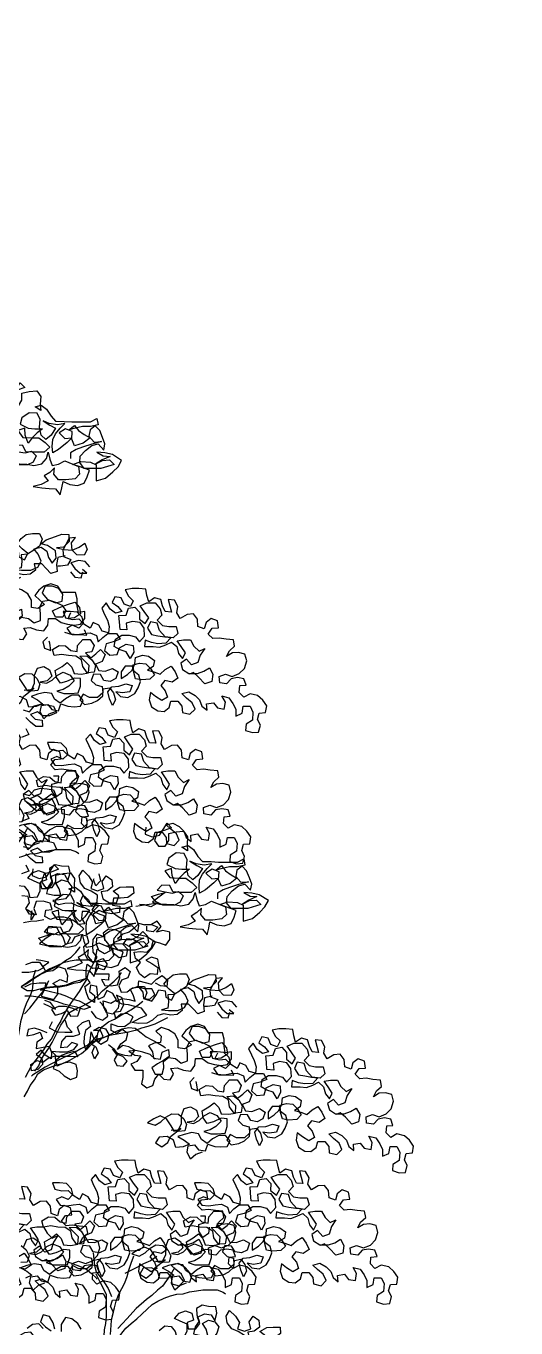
# Model space of a CAD drawing. Header units: inches. Extents: x 350994 to 353538, y 1581369 to 1583842.
# Drawn here: x 351477.82 to 351479.212, y 1583491.827 to 1583495.525 of the extents above; entities that cross this region are included whole.
import ezdxf

# ---------------------------------------------------------------- set-up
doc = ezdxf.new("R2010")
doc.units = ezdxf.units.IN
doc.header["$MEASUREMENT"] = 0
doc.linetypes.add('1', pattern=[0])
doc.layers.add('FOREST', color=96, linetype='Continuous')
doc.layers.add('TREE', color=81, linetype='1')

# ---------------------------------------------------------------- blocks, each defined once
blk = doc.blocks.new('TREE_4')
at = {"color": 94}
for points in [[(588.1, 8705.8), (619.9, 8697.1), (645.9, 8726), (677.8, 8734.6), (709.6, 8731.7), (741.4, 8725.9), (755.8, 8691.2), (721.1, 8676.8), (686.4, 8676.8), (660.4, 8697), (625.7, 8682.6), (648.8, 8659.5), (683.5, 8653.7), (686.3, 8621.9), (651.6, 8621.9), (625.6, 8645), (602.5, 8668.2)], [(602.5, 8613.3), (616.9, 8581.4), (579.3, 8567)], [(588.1, 8282.6), (619.9, 8273.9), (645.9, 8302.8), (677.8, 8311.4), (709.6, 8308.5), (741.4, 8302.7), (755.8, 8268), (721.1, 8253.6), (686.4, 8253.6), (660.4, 8273.9), (625.7, 8259.4), (648.8, 8236.3), (683.5, 8230.5), (686.3, 8198.7), (651.6, 8198.7), (625.6, 8221.8), (602.5, 8245)], [(602.5, 8190.1), (616.9, 8158.2), (579.3, 8143.8)], [(588.1, 8018.1), (619.9, 8009.4), (645.9, 8038.3), (677.8, 8046.9), (709.6, 8044), (741.4, 8038.2), (755.8, 8003.5), (721.1, 7989.1), (686.4, 7989.1), (660.4, 8009.4), (625.7, 7994.9), (648.8, 7971.8), (683.5, 7966), (686.3, 7934.2), (651.6, 7934.2), (625.6, 7957.4), (602.5, 7980.5)], [(602.5, 7925.6), (616.9, 7893.7), (579.3, 7879.3)], [(1207.1, 8114.9), (1204.1, 8080.2), (1238.8, 8065.7), (1276.4, 8074.4), (1293.8, 8103.3), (1314.1, 8135.1), (1337.2, 8111.9), (1299.6, 8097.5), (1264.9, 8088.8), (1250.4, 8048.4), (1270.6, 8019.4), (1305.3, 8019.4), (1322.6, 8048.3), (1322.7, 8083), (1360.3, 8091.6), (1397.9, 8094.5), (1418.1, 8065.6), (1415.1, 8028), (1418, 7996.2), (1389.1, 8013.6), (1420.9, 8022.2), (1446.9, 8001.9), (1470, 7967.2), (1493.1, 7941.2), (1536.5, 7941.1), (1574.1, 7938.2), (1669.5, 7938.1), (1701.3, 7955.4), (1707.1, 7923.6), (1669.5, 7915), (1629, 7915), (1591.4, 7906.4), (1559.6, 7897.7), (1588.5, 7920.8), (1608.7, 7894.8), (1637.6, 7874.5), (1666.5, 7857.2), (1631.8, 7831.2), (1588.4, 7816.8), (1574, 7851.5), (1576.9, 7889.1), (1542.3, 7903.5), (1510.4, 7883.3), (1539.3, 7854.4), (1574, 7857.3), (1550.9, 7834.1), (1507.5, 7799.5), (1478.5, 7782.2), (1475.7, 7814), (1478.6, 7848.7), (1493.1, 7877.6), (1516.2, 7906.5), (1539.4, 7929.6), (1501.8, 7923.8), (1461.3, 7929.6), (1429.5, 7944.1), (1464.2, 7921), (1493.1, 7906.5), (1469.9, 7871.8), (1443.9, 7848.7), (1420.8, 7871.8), (1412.2, 7912.3), (1415.1, 7949.9), (1400.7, 7981.7), (1360.2, 7984.7), (1322.6, 7958.7), (1313.9, 7926.9), (1354.3, 7906.6), (1389, 7903.7), (1426.6, 7903.6), (1400.6, 7883.4), (1374.5, 7857.4), (1354.3, 7831.4), (1339.8, 7871.9), (1337, 7906.6), (1302.3, 7895.1), (1328.3, 7860.4), (1371.6, 7857.4), (1409.2, 7857.4), (1441, 7834.2), (1464.1, 7811.1), (1435.2, 7785.1), (1377.3, 7785.1), (1342.6, 7788.1), (1328.2, 7819.9), (1287.7, 7822.8), (1264.6, 7796.8), (1305.1, 7788.1), (1339.8, 7782.3), (1371.6, 7790.9), (1394.7, 7767.8), (1380.2, 7736), (1351.3, 7721.6), (1293.4, 7721.6), (1258.8, 7739), (1235.6, 7765), (1270.4, 7776.6), (1305.1, 7785.2), (1267.4, 7759.2), (1241.4, 7736.1), (1276.1, 7727.4), (1310.8, 7727.4), (1348.4, 7724.5), (1383.1, 7718.6), (1423.5, 7727.3), (1446.7, 7753.3), (1455.4, 7785.1), (1464, 7750.4), (1475.6, 7718.6), (1507.4, 7724.3), (1539.2, 7741.6), (1608.6, 7712.7), (1614.3, 7675.1), (1591.2, 7652), (1544.9, 7646.2), (1507.3, 7646.2), (1484.2, 7675.2), (1487.1, 7707), (1464, 7683.9), (1435.1, 7666.6), (1455.3, 7640.5), (1420.6, 7623.2), (1380.1, 7611.7), (1423.4, 7605.8), (1461, 7602.9), (1492.8, 7600), (1515.9, 7571.1), (1524.6, 7605.8), (1530.4, 7637.6), (1565.1, 7623.1), (1602.7, 7617.2), (1637.4, 7628.8), (1651.9, 7660.6), (1663.5, 7695.3), (1611.5, 7712.7), (1579.7, 7724.2), (1620.2, 7738.7), (1669.3, 7735.7), (1698.2, 7721.2), (1698.1, 7640.3), (1744.4, 7654.7), (1782, 7686.5), (1808.1, 7712.5), (1825.5, 7744.3), (1779.2, 7773.2), (1741.6, 7781.9), (1701.2, 7784.9), (1733, 7767.5), (1767.6, 7764.6), (1727.2, 7747.2), (1695.3, 7727), (1730, 7744.3), (1764.7, 7747.2), (1787.8, 7724.1), (1721.3, 7703.9), (1637.5, 7704), (1614.4, 7732.9), (1617.3, 7764.7), (1643.3, 7793.6), (1675.2, 7819.6), (1707, 7828.2), (1735.9, 7796.4), (1741.7, 7828.2), (1730.1, 7860), (1715.7, 7894.7), (1692.6, 7917.9), (1666.6, 7897.6), (1660.8, 7865.8), (1686.8, 7836.9), (1724.3, 7839.8), (1675.2, 7825.4), (1628.9, 7810.9), (1597.1, 7799.4), (1568.2, 7782.1), (1568.1, 7753.2)], [(637.2, 7905.3), (634.2, 7870.6), (668.9, 7856.1), (706.5, 7864.8), (723.9, 7893.7), (744.1, 7925.4), (767.3, 7902.3), (729.7, 7887.9), (695, 7879.2), (680.5, 7838.8), (700.7, 7809.8), (735.4, 7809.8), (752.7, 7838.7), (752.8, 7873.4), (790.4, 7882), (828, 7884.9), (848.2, 7856), (845.2, 7818.4), (848.1, 7786.6), (819.2, 7803.9), (851, 7812.6), (877, 7792.3), (900.1, 7757.6), (923.2, 7731.6), (966.6, 7731.5), (1004.2, 7728.6), (1099.6, 7728.5), (1131.4, 7745.8), (1137.2, 7714), (1099.6, 7705.4), (1059.1, 7705.4), (1021.5, 7696.8), (989.7, 7688.1), (1018.6, 7711.2), (1038.8, 7685.2), (1067.7, 7664.9), (1096.6, 7647.5), (1061.9, 7621.6), (1018.5, 7607.1), (1004.1, 7641.9), (1007, 7679.4), (972.3, 7693.9), (940.5, 7673.7), (969.4, 7644.8), (1004.1, 7647.6), (981, 7624.5), (937.6, 7589.9), (908.6, 7572.5), (905.8, 7604.4), (908.7, 7639), (923.2, 7667.9), (946.3, 7696.8), (969.5, 7719.9), (931.9, 7714.2), (891.4, 7720), (859.6, 7734.5), (894.3, 7711.3), (923.2, 7696.9), (900, 7662.2), (874, 7639.1), (850.9, 7662.2), (842.2, 7702.7), (845.2, 7740.3), (830.7, 7772.1), (790.3, 7775), (752.7, 7749.1), (744, 7717.3), (784.4, 7697), (819.1, 7694.1), (856.7, 7694), (830.7, 7673.8), (804.6, 7647.8), (784.3, 7621.8), (769.9, 7662.3), (767.1, 7697), (732.4, 7685.5), (758.4, 7650.8), (801.7, 7647.8), (839.3, 7647.8), (871.1, 7624.6), (894.2, 7601.5), (865.3, 7575.5), (807.4, 7575.5), (772.7, 7578.5), (758.3, 7610.3), (717.8, 7613.2), (694.7, 7587.2), (735.2, 7578.5), (769.8, 7572.7), (801.7, 7581.3), (824.8, 7558.2), (810.3, 7526.4), (781.4, 7511.9), (723.5, 7512), (688.9, 7529.4), (665.7, 7555.4), (700.5, 7567), (735.2, 7575.6), (697.5, 7549.6), (671.5, 7526.5), (706.2, 7517.8), (740.9, 7517.8), (778.5, 7514.8), (813.2, 7509), (853.6, 7517.7), (876.8, 7543.7), (885.5, 7575.5), (894.1, 7540.8), (905.7, 7508.9), (937.5, 7514.7), (969.3, 7532), (1038.7, 7503), (1044.4, 7465.4), (1021.3, 7442.3), (975, 7436.6), (937.4, 7436.6), (914.3, 7465.6), (917.2, 7497.4), (894.1, 7474.3), (865.2, 7456.9), (885.4, 7430.9), (850.7, 7413.6), (810.2, 7402.1), (853.5, 7396.2), (891.1, 7393.3), (922.9, 7390.4), (946, 7361.4), (954.7, 7396.1), (960.5, 7427.9), (995.2, 7413.4), (1032.8, 7407.6), (1067.5, 7419.2), (1082, 7451), (1093.6, 7485.6), (1041.6, 7503), (1009.8, 7514.6), (1050.3, 7529), (1099.4, 7526.1), (1128.3, 7511.6), (1128.2, 7430.7), (1174.5, 7445.1), (1212.1, 7476.9), (1238.2, 7502.9), (1255.6, 7534.6), (1209.3, 7563.6), (1171.7, 7572.3), (1131.3, 7575.2), (1163.1, 7557.9), (1197.7, 7554.9), (1157.3, 7537.6), (1125.4, 7517.4), (1160.1, 7534.7), (1194.8, 7537.6), (1217.9, 7514.4), (1151.4, 7494.3), (1067.6, 7494.3), (1044.5, 7523.3), (1047.4, 7555.1), (1073.4, 7584), (1105.3, 7610), (1137.1, 7618.6), (1166, 7586.8), (1171.8, 7618.6), (1160.2, 7650.4), (1145.8, 7685.1), (1122.7, 7708.2), (1096.7, 7688), (1090.9, 7656.2), (1116.9, 7627.3), (1154.4, 7630.1), (1105.3, 7615.7), (1059, 7601.3), (1027.2, 7589.8), (998.3, 7572.5), (998.2, 7543.6)], [(969.6, 7879), (978.3, 7844.3), (955.1, 7818.3), (943.6, 7850.1), (946.5, 7855.9)], [(608.1, 7700), (645.6, 7676.9), (628.2, 7648), (631.2, 7682.7), (634.1, 7694.2)], [(1157.4, 7716.9), (1200.8, 7722.6), (1270.2, 7734.1), (1232.6, 7713.9), (1200.8, 7722.6), (1174.8, 7725.5)], [(1200.7, 7624.3), (1235.4, 7624.3), (1267.2, 7609.8), (1244, 7586.7), (1212.2, 7592.5), (1212.3, 7615.6)], [(960.6, 7500.2), (954.8, 7468.4), (946.1, 7436.6), (917.1, 7378.8), (908.4, 7347), (888.2, 7315.2), (870.8, 7286.3), (850.5, 7257.4), (830.3, 7231.4), (812.9, 7202.5), (792.6, 7167.9), (778.1, 7139), (760.7, 7107.2), (746.3, 7078.3), (728.9, 7046.5), (708.6, 7020.5), (691.3, 6991.6), (630.5, 6913.6), (613.1, 6881.8), (598.6, 6852.9)], [(596, 7173.8), (622.1, 7202.7), (662.6, 7254.7), (688.6, 7286.5), (706, 7315.4), (717.6, 7341.4)], [(602, 7422.5), (633.8, 7434), (671.4, 7434), (691.6, 7405.1), (662.7, 7390.6), (616.4, 7382), (581.7, 7382)], [(596.1, 7309.7), (627.9, 7324.2), (668.4, 7329.9), (703.1, 7329.9), (694.4, 7292.3), (679.9, 7263.4), (743.5, 7246), (763.8, 7272), (763.8, 7306.7), (737.8, 7326.9), (775.4, 7347.1), (810.1, 7332.7), (813, 7364.5), (801.5, 7399.2), (766.8, 7410.8), (737.9, 7390.6), (703.2, 7384.8), (688.7, 7413.7), (717.7, 7433.9), (677.2, 7442.7), (654.1, 7445.6)], [(651.1, 7393.5), (639.5, 7358.8), (636.6, 7324.1), (633.7, 7292.3), (622.1, 7260.5), (607.6, 7231.7), (593.1, 7197), (575.7, 7133.4), (569.9, 7101.6), (564.1, 7066.9), (555.4, 7032.2), (543.8, 6994.6), (540.9, 6980.2)], [(647.8, 6884.7), (668, 6910.7), (679.6, 6942.5), (697, 6971.4), (717.3, 7000.2), (734.7, 7029.1), (778.1, 7115.8), (801.3, 7150.5), (818.6, 7179.4), (850.5, 7196.7), (882.3, 7211.2), (911.2, 7225.6), (940.1, 7242.9), (966.2, 7266), (989.3, 7289.1), (1015.4, 7312.2), (1047.2, 7338.2), (1073.2, 7364.2), (1084.8, 7381.6)], [(1541.5, 7262.6), (1503.9, 7254), (1498.1, 7219.3), (1501, 7184.6), (1469.2, 7173), (1446.1, 7199.1), (1423, 7222.2), (1385.4, 7222.3), (1391.1, 7190.5), (1365.1, 7170.2), (1333.3, 7167.4), (1298.6, 7173.2), (1266.8, 7164.5), (1240.7, 7141.4), (1211.8, 7127), (1171.3, 7124.2), (1136.6, 7130), (1180, 7153.1), (1211.8, 7167.5), (1185.9, 7202.2), (1151.2, 7210.9), (1119.4, 7219.6), (1087.6, 7222.5), (1058.7, 7237), (1087.6, 7251.4), (1122.3, 7245.6), (1154.1, 7236.9), (1142.5, 7268.7), (1128.1, 7297.7), (1165.7, 7312.1), (1200.4, 7312.1), (1211.9, 7280.2), (1200.4, 7248.5), (1237.9, 7236.9), (1258.2, 7265.8), (1272.7, 7294.6), (1304.5, 7288.8), (1307.3, 7257), (1336.2, 7242.5), (1353.6, 7274.3), (1324.7, 7297.5), (1298.7, 7323.5), (1319, 7349.5), (1345, 7369.8), (1376.8, 7375.5), (1411.5, 7375.5), (1426, 7346.6), (1411.5, 7311.9), (1382.5, 7291.7), (1350.7, 7271.4), (1318.9, 7268.6), (1321.8, 7233.9), (1318.9, 7202.1), (1287, 7193.4), (1321.7, 7190.5), (1368, 7190.5), (1402.7, 7204.9), (1420.1, 7236.7), (1405.7, 7271.4), (1382.6, 7297.4), (1420.1, 7306.1), (1449, 7285.8), (1457.7, 7254), (1475, 7225.1), (1495.3, 7251.1), (1492.4, 7288.7), (1452, 7314.7), (1420.2, 7323.4), (1446.2, 7343.6), (1492.5, 7360.9), (1524.3, 7372.5), (1559, 7369.6), (1561.8, 7334.9), (1532.9, 7306), (1498.2, 7303.1), (1535.8, 7294.4), (1576.3, 7291.5), (1611, 7305.9), (1639.9, 7326.1), (1651.4, 7294.3), (1637, 7265.4), (1599.4, 7268.3), (1576.3, 7291.5), (1573.4, 7329.1), (1593.7, 7355.1), (1561.9, 7352.2), (1544.5, 7320.4), (1530, 7291.5), (1532.9, 7259.7), (1570.4, 7245.2), (1553.1, 7216.3), (1518.4, 7210.6), (1503.9, 7210.6)], [(691.5, 7225.8), (723.3, 7211.3), (752.2, 7196.8), (726.2, 7231.5), (697.3, 7240.2)], [(1315.9, 7152.9), (1252.3, 7121.2), (1217.6, 7109.7), (1185.8, 7101), (1153.9, 7089.5), (1119.2, 7080.8), (1023.8, 7063.6), (992, 7052), (960.2, 7046.3), (966, 7081), (989.2, 7109.9), (1018.1, 7133), (1049.9, 7147.4), (1078.8, 7164.7), (1110.7, 7182), (1139.6, 7199.4), (1168.5, 7219.6), (1191.7, 7236.9)], [(1665.8, 7207.6), (1642.7, 7233.6), (1608, 7239.4), (1570.4, 7227.9), (1590.6, 7198.9), (1616.6, 7175.8), (1651.3, 7175.8), (1628.2, 7193.1)], [(1567.5, 7181.6), (1590.6, 7155.6), (1622.4, 7152.7), (1631.1, 7181.6)], [(592.7, 6754.6), (610.1, 6783.5), (624.6, 6812.4), (644.9, 6841.3), (662.2, 6870.2), (691.2, 6890.4), (725.9, 6904.8), (757.7, 6916.4), (792.4, 6925), (824.2, 6939.4), (882.1, 6974.1), (913.9, 7000.1), (937, 7023.2), (963.1, 7043.4), (994.9, 7054.9), (1026.7, 7069.4), (1055.6, 7083.8), (1087.5, 7098.2), (1122.2, 7104), (1154, 7101), (1182.9, 7077.9), (1208.9, 7057.6), (1240.6, 7040.2), (1269.5, 7025.8), (1298.4, 7008.4), (1307.1, 7002.6)], [(1255, 6944.8), (1229, 6968), (1191.4, 6979.6), (1156.7, 6988.3), (1122, 6985.4), (1150.9, 6965.2), (1182.7, 6962.2), (1162.5, 6933.3), (1130.7, 6918.9), (1150.9, 6890), (1191.4, 6889.9), (1191.3, 6852.4), (1185.5, 6820.6), (1211.5, 6800.3), (1243.3, 6811.8), (1252, 6843.6), (1272.3, 6869.6), (1298.3, 6843.6), (1330.1, 6840.7), (1347.5, 6869.6), (1333, 6898.5), (1364.8, 6901.3), (1396.6, 6889.8), (1434.2, 6883.9), (1454.5, 6912.8), (1457.4, 6947.5), (1492.1, 6947.5), (1521, 6927.2), (1552.8, 6918.5), (1587.5, 6912.7), (1619.3, 6918.5), (1639.6, 6947.4), (1639.6, 6982.1), (1607.8, 6976.3), (1602, 7011), (1602.1, 7045.7), (1593.4, 7077.5), (1524, 7077.6), (1503.8, 7109.4), (1469.1, 7121), (1434.4, 7109.5), (1408.4, 7089.2), (1388.1, 7063.2), (1414.1, 7040.1), (1437.2, 7016.9), (1402.5, 6996.7), (1370.7, 7002.5), (1370.8, 7040.1), (1353.4, 7071.9), (1321.6, 7092.2), (1287, 7103.8), (1258, 7086.5), (1284, 7060.4), (1281.1, 7028.6), (1249.3, 7025.8), (1220.4, 7011.4), (1240.6, 6982.4), (1246.3, 6950.6), (1281, 6944.8), (1289.7, 6979.5), (1321.6, 6993.9), (1324.4, 6959.2), (1295.5, 6939), (1266.6, 6921.7), (1237.6, 6901.5), (1254.9, 6869.6), (1289.6, 6869.6), (1298.3, 6901.4), (1295.5, 6933.2), (1321.5, 6953.4), (1356.2, 6947.6), (1385.1, 6924.5), (1416.9, 6936), (1416.9, 6970.7), (1414.1, 7005.4), (1428.6, 7034.3), (1460.4, 7040), (1492.2, 7025.6), (1526.9, 7034.2), (1529.8, 7068.9), (1509.6, 7097.8), (1474.9, 7109.4), (1440.2, 7109.5), (1425.7, 7074.8), (1451.7, 7042.9), (1492.2, 7028.4), (1524, 7014), (1544.2, 6987.9), (1529.7, 6953.2), (1492.1, 6953.3), (1477.7, 6985.1), (1512.4, 7002.4), (1552.9, 7016.8), (1590.5, 7028.4), (1613.6, 7002.3), (1619.3, 6970.5), (1587.5, 6950.3), (1555.7, 6947.4), (1570.2, 6976.3)], [(1490.8, 6476.1), (1458.9, 6464.5), (1432.9, 6441.4), (1415.6, 6476.1), (1421.4, 6507.9), (1453.2, 6513.7), (1473.4, 6487.6), (1508.1, 6481.8), (1519.7, 6516.5), (1554.4, 6504.9), (1586.2, 6502), (1618, 6504.9), (1632.5, 6533.8), (1609.4, 6559.8), (1574.7, 6559.8), (1542.9, 6542.5), (1516.8, 6519.4), (1487.9, 6539.7), (1473.5, 6568.6), (1438.8, 6574.4), (1401.2, 6565.8), (1369.4, 6554.2), (1401.2, 6536.9), (1427.2, 6516.6), (1395.4, 6502.2), (1357.8, 6499.3), (1346.2, 6536.9), (1314.5, 6554.3), (1274, 6551.4), (1256.6, 6522.5), (1288.4, 6502.3), (1317.3, 6525.4), (1331.8, 6554.3), (1383.9, 6594.7), (1352.1, 6580.3), (1334.7, 6609.2), (1311.6, 6643.9), (1279.9, 6658.4), (1248, 6644), (1216.2, 6623.8), (1253.8, 6612.2), (1282.7, 6629.5), (1308.8, 6652.6), (1337.7, 6669.9), (1372.4, 6667), (1398.4, 6643.8), (1412.8, 6614.9), (1404.1, 6583.1), (1372.3, 6580.3), (1334.7, 6586.1), (1372.3, 6588.9), (1386.8, 6620.7), (1386.8, 6661.2), (1401.3, 6695.9), (1433.1, 6704.5), (1462, 6687.2), (1473.6, 6655.3), (1450.4, 6632.2), (1415.7, 6626.5), (1447.5, 6620.7), (1476.4, 6635.1), (1502.5, 6661.1), (1531.4, 6675.5), (1566.1, 6661), (1586.3, 6632.1), (1560.3, 6606.1), (1531.3, 6588.8), (1499.5, 6580.1), (1534.2, 6568.6), (1568.9, 6568.5), (1606.5, 6571.4), (1618.1, 6606.1), (1618.1, 6643.6), (1586.3, 6646.6), (1548.7, 6629.3), (1516.9, 6620.6), (1496.7, 6649.5), (1490.9, 6684.2), (1525.7, 6704.4), (1551.7, 6724.7), (1574.8, 6701.5), (1586.3, 6669.7), (1623.9, 6666.8), (1658.6, 6672.5), (1661.6, 6710.1), (1615.3, 6756.4), (1650, 6759.3), (1676, 6739), (1693.4, 6710.1), (1687.5, 6675.4), (1652.8, 6672.5), (1629.7, 6704.4), (1624, 6739.1), (1595.1, 6756.4), (1557.5, 6759.4), (1522.8, 6765.2), (1485.2, 6759.4), (1476.6, 6791.2), (1511.3, 6811.4), (1543.1, 6808.5), (1569.1, 6785.4), (1600.9, 6779.6), (1603.8, 6811.4), (1629.9, 6840.2), (1667.5, 6840.2), (1687.7, 6811.3), (1676.1, 6779.5), (1644.3, 6773.7), (1670.3, 6747.7), (1696.3, 6767.9), (1719.5, 6791), (1742.6, 6765), (1728.1, 6730.3), (1693.4, 6715.9), (1710.7, 6684), (1742.5, 6681.1), (1780.1, 6695.5), (1809, 6678.2), (1797.4, 6643.5), (1768.5, 6629.1), (1736.7, 6634.9), (1719.3, 6663.8), (1684.6, 6666.7), (1673.1, 6634.9), (1696.2, 6611.8), (1728, 6603.1), (1730.8, 6571.3), (1704.8, 6548.2), (1664.3, 6548.2), (1632.5, 6565.6), (1615.1, 6536.7), (1638.2, 6513.5), (1675.8, 6519.3), (1704.8, 6533.7), (1730.8, 6556.8), (1733.7, 6591.5), (1765.5, 6597.3), (1785.8, 6571.2), (1794.4, 6536.5), (1779.9, 6507.6), (1765.5, 6542.3), (1756.8, 6577), (1777.1, 6603), (1811.8, 6605.9), (1846.5, 6617.4), (1878.3, 6608.7), (1866.7, 6576.9), (1829.1, 6571.2), (1797.3, 6577), (1820.4, 6553.8), (1858, 6548), (1892.7, 6568.2), (1910.1, 6597.1), (1921.7, 6628.9), (1913.1, 6660.7), (1887.1, 6681), (1884.2, 6712.8), (1916, 6721.4), (1947.8, 6718.5), (1970.9, 6695.4), (1991.1, 6663.5), (1968, 6640.4), (1927.5, 6637.6), (1895.7, 6643.4), (1887, 6675.2), (1881.3, 6707), (1843.7, 6707), (1823.4, 6678.2), (1823.4, 6643.5), (1855.2, 6663.7), (1878.4, 6686.8), (1892.9, 6718.6), (1895.8, 6750.4), (1930.5, 6761.9), (1962.3, 6756.1), (1991.2, 6735.8), (1985.4, 6704), (1956.4, 6686.7), (1988.2, 6678), (2020, 6666.4), (2046.1, 6689.5), (2075, 6706.8), (2095.2, 6677.9), (2109.7, 6646.1), (2080.7, 6625.9), (2043.1, 6634.6), (2022.9, 6608.6), (2046, 6582.5), (2057.5, 6550.7), (2028.6, 6533.4), (1996.8, 6553.7), (1970.8, 6573.9), (1965, 6536.4), (1976.5, 6501.6), (2008.3, 6481.4), (2040.1, 6478.5), (2066.1, 6498.7), (2074.8, 6530.5), (2109.5, 6530.4), (2129.8, 6504.4), (2132.6, 6472.6), (2170.2, 6463.9), (2196.2, 6489.9), (2181.8, 6521.7), (2152.9, 6544.9), (2129.8, 6568), (2164.5, 6576.6), (2196.3, 6559.3), (2219.4, 6536.1), (2231, 6504.3), (2257, 6484), (2254.1, 6515.8), (2288.8, 6521.6), (2309, 6495.6), (2343.7, 6489.7), (2349.5, 6524.4), (2332.2, 6556.3), (2366.9, 6547.5), (2387.1, 6518.6), (2401.5, 6489.7), (2401.5, 6455), (2433.3, 6469.4), (2439.1, 6504.1), (2473.8, 6504.1), (2488.3, 6475.2), (2485.3, 6434.7), (2453.5, 6414.5), (2450.6, 6382.7), (2485.3, 6371.1), (2517.1, 6373.9), (2525.8, 6408.6), (2511.4, 6437.5), (2520.1, 6469.3), (2551.9, 6472.2), (2557.7, 6506.9), (2537.5, 6535.8), (2511.5, 6559), (2473.9, 6567.7), (2442.1, 6550.4), (2419, 6573.5), (2421.9, 6608.2), (2453.7, 6611.1), (2442.1, 6642.9), (2410.3, 6648.7), (2378.5, 6643), (2355.4, 6617), (2320.7, 6622.8), (2317.8, 6654.6), (2349.6, 6666.1), (2384.3, 6654.5), (2419, 6668.9), (2445.1, 6694.9), (2456.7, 6732.5), (2448, 6767.2), (2416.2, 6775.9), (2384.4, 6773.1), (2355.5, 6755.7), (2370, 6784.6), (2396, 6807.7), (2390.3, 6839.5), (2352.7, 6842.5), (2318, 6848.3), (2286.2, 6845.4), (2263.1, 6868.6), (2283.4, 6897.5), (2315.2, 6900.3), (2309.4, 6935), (2277.6, 6946.6), (2251.6, 6926.4), (2242.9, 6894.6), (2211.1, 6906.2), (2208.2, 6943.8), (2188, 6969.8), (2156.2, 6967), (2121.5, 6946.8), (2104.2, 6975.7), (2110, 7007.5), (2092.7, 7039.3), (2060.9, 7042.2), (2078.2, 6978.6), (2046.3, 6981.5), (2031.9, 7010.5), (2023.3, 7042.3), (1991.5, 7051), (1962.5, 7030.8), (1953.9, 7062.6), (1948.1, 7094.4), (1913.5, 7097.3), (1878.8, 7097.3), (1844.1, 7091.6), (1861.4, 7059.8), (1884.5, 7036.6), (1870, 7007.7), (1838.2, 7019.3), (1823.8, 7051.1), (1792, 7056.9), (1777.5, 7028), (1806.4, 7007.8), (1826.6, 6981.7), (1794.8, 6973.1), (1768.8, 6993.4), (1748.6, 7025.2), (1725.4, 6999.2), (1739.9, 6967.4), (1754.3, 6938.4), (1762.9, 6906.6), (1760, 6874.8), (1728.2, 6883.5), (1710.9, 6912.5), (1682, 6926.9), (1667.5, 6898), (1635.7, 6918.3), (1627.1, 6953), (1601.1, 6979.1), (1566.4, 6982), (1531.7, 6982), (1543.2, 6950.2), (1577.9, 6941.5), (1609.7, 6944.4), (1632.8, 6921.2), (1609.7, 6898.1), (1577.9, 6912.6), (1549, 6898.1), (1569.2, 6869.2), (1603.9, 6866.3), (1635.7, 6872), (1667.5, 6874.9), (1699.3, 6860.4), (1707.9, 6828.6), (1731.1, 6851.7), (1757.1, 6871.9), (1800.5, 6871.9), (1817.8, 6843), (1783.1, 6828.5), (1748.4, 6819.9), (1739.7, 6785.2), (1765.7, 6762.1), (1803.3, 6764.9), (1814.9, 6799.6), (1849.6, 6816.9), (1884.3, 6811.1), (1887.1, 6776.4), (1869.8, 6744.6), (1849.6, 6779.3), (1817.8, 6788), (1788.9, 6805.4), (1794.7, 6843), (1826.5, 6863.2), (1864.1, 6863.2), (1895.9, 6854.5), (1916.1, 6828.4), (1942.1, 6857.3), (1939.3, 6897.8), (1919.1, 6926.7), (1881.5, 6932.5), (1849.7, 6923.9), (1852.5, 6889.2), (1817.9, 6892.1), (1815, 6929.7), (1812.1, 6961.5), (1849.7, 6964.4), (1861.3, 6999.1), (1893.1, 7004.8), (1916.2, 6978.8), (1916.2, 6944.1), (1945.1, 6920.9), (1962.5, 6949.8), (1939.4, 6981.6), (1919.2, 7010.6), (1953.9, 7025), (1994.3, 7025), (2020.3, 6996), (2029, 6964.2), (2005.8, 6938.2), (2031.8, 6912.2), (2063.6, 6906.3), (2101.2, 6906.3), (2109.9, 6871.6), (2086.7, 6848.5), (2046.2, 6854.3), (2017.3, 6886.2), (2005.8, 6923.7), (1971.1, 6929.6), (1956.6, 6897.8), (1976.9, 6865.9), (2008.7, 6860.1), (2043.3, 6854.3), (2075.1, 6851.4), (2049.1, 6822.5), (2008.6, 6819.7), (1976.8, 6825.5), (1945, 6837.1), (1942.1, 6805.3), (1985.5, 6805.2), (2017.3, 6802.3), (2049.1, 6813.8), (2078, 6828.3), (2104, 6805.1), (2112.7, 6770.4), (2132.9, 6744.4), (2147.4, 6773.3), (2127.1, 6805.1), (2106.9, 6834), (2138.7, 6839.8), (2173.4, 6839.7), (2190.8, 6807.9), (2216.8, 6781.9), (2245.7, 6796.3), (2222.5, 6761.6), (2210.9, 6724.1), (2179.1, 6712.5), (2153.1, 6741.5), (2124.2, 6721.2), (2132.8, 6689.4), (2164.6, 6669.2), (2208, 6669.1), (2239.8, 6680.7), (2268.7, 6698), (2286, 6666.2), (2280.2, 6628.6), (2245.5, 6617.1), (2213.7, 6651.8), (2187.7, 6674.9), (2167.5, 6666.3)], [(960.2, 7063.6), (937.1, 7037.6), (911, 7014.5), (879.2, 6997.2), (850.3, 6979.9), (821.3, 6965.5), (789.5, 6951), (731.7, 6922.2), (699.8, 6904.8), (636.2, 6864.4), (630.4, 6858.7)], [(1451.5, 6852.1), (1428.4, 6829), (1437, 6797.2), (1468.8, 6785.6), (1463.1, 6823.2), (1460.2, 6831.9)], [(1538.3, 6878.1), (1575.9, 6866.5), (1619.2, 6866.4), (1651, 6863.5), (1639.5, 6889.5)], [(696, 5814.8), (664.1, 5803.3), (638.1, 5780.2), (620.8, 5814.9), (626.6, 5846.7), (658.4, 5852.5), (678.6, 5826.4), (713.3, 5820.6), (724.9, 5855.3), (759.6, 5843.7), (791.4, 5840.8), (823.2, 5843.6), (837.7, 5872.5), (814.6, 5898.6), (779.9, 5898.6), (748.1, 5881.3), (722, 5858.2), (693.1, 5878.4), (678.7, 5907.4), (644, 5913.2), (606.4, 5904.5), (574.6, 5893), (606.4, 5875.6), (632.4, 5855.4), (600.6, 5840.9)], [(577.6, 6005.8), (603.6, 5982.6), (618, 5953.7), (609.3, 5921.9), (577.5, 5919)], [(592, 6000), (606.5, 6034.7), (638.3, 6043.3), (667.2, 6025.9), (678.8, 5994.1), (655.6, 5971), (620.9, 5965.2), (652.7, 5959.4), (681.6, 5973.9), (707.7, 5999.9), (736.6, 6014.3), (771.3, 5999.8), (791.5, 5970.9), (765.5, 5944.9), (736.5, 5927.6), (704.7, 5918.9), (739.4, 5907.3), (774.1, 5907.3), (811.7, 5910.1), (823.3, 5944.8), (823.3, 5982.4), (791.5, 5985.3), (753.9, 5968), (722.1, 5959.4), (701.9, 5988.3), (696.1, 6023), (730.9, 6043.2), (756.9, 6063.4), (780, 6040.3), (791.5, 6008.5), (829.1, 6005.5), (863.8, 6011.3), (866.8, 6048.9), (820.5, 6095.2), (855.2, 6098), (881.2, 6077.8), (898.6, 6048.8), (892.7, 6014.2), (858, 6011.3), (834.9, 6043.1), (829.2, 6077.8), (800.3, 6095.2), (762.7, 6098.1), (728, 6103.9), (690.4, 6098.2), (681.8, 6130), (716.5, 6150.2), (748.3, 6147.3), (774.3, 6124.1), (806.1, 6118.3), (809, 6150.1), (835.1, 6179), (872.7, 6179), (892.9, 6150), (881.3, 6118.2), (849.5, 6112.5), (875.5, 6086.4), (901.5, 6106.7), (924.7, 6129.8), (947.8, 6103.7), (933.3, 6069), (898.6, 6054.6), (915.9, 6022.8), (947.7, 6019.9), (985.3, 6034.3), (1014.2, 6016.9), (1002.6, 5982.2), (973.7, 5967.8), (941.9, 5973.6), (924.5, 6002.6), (889.8, 6005.5), (878.3, 5973.7), (901.4, 5950.5), (933.2, 5941.8), (936, 5910), (910, 5886.9), (869.5, 5887), (837.7, 5904.3), (820.3, 5875.4), (843.4, 5852.3), (881, 5858), (910, 5872.5), (936, 5895.6), (938.9, 5930.3), (970.7, 5936), (991, 5910), (999.6, 5875.3), (985.1, 5846.4), (970.7, 5881.1), (962, 5915.8), (982.3, 5941.8), (1017, 5944.6), (1051.7, 5956.2), (1083.5, 5947.5), (1071.9, 5915.7), (1034.3, 5909.9), (1002.5, 5915.7), (1025.6, 5892.6), (1063.2, 5886.8), (1097.9, 5907), (1115.3, 5935.9), (1126.9, 5967.7), (1118.3, 5999.5), (1092.3, 6019.8), (1089.4, 6051.6), (1121.2, 6060.2), (1153, 6057.3), (1176.1, 6034.1), (1196.3, 6002.3), (1173.2, 5979.2), (1132.7, 5976.3), (1100.9, 5982.2), (1092.2, 6014), (1086.5, 6045.8), (1048.9, 6045.8), (1028.6, 6016.9), (1028.6, 5982.2), (1060.4, 6002.4), (1083.6, 6025.5), (1098.1, 6057.3), (1101, 6089.1), (1135.7, 6100.7), (1167.5, 6094.9), (1196.4, 6074.6), (1190.6, 6042.8), (1161.6, 6025.5), (1193.4, 6016.8), (1225.2, 6005.2), (1251.3, 6028.3), (1280.2, 6045.6), (1300.4, 6016.7), (1314.9, 5984.9), (1285.9, 5964.6), (1248.3, 5973.3), (1228.1, 5947.3), (1251.2, 5921.3), (1262.7, 5889.5), (1233.8, 5872.2), (1202, 5892.4), (1176, 5912.7), (1170.2, 5875.1), (1181.7, 5840.4), (1213.5, 5820.1), (1245.3, 5817.2), (1271.3, 5837.4), (1280, 5869.2), (1314.7, 5869.2), (1335, 5843.2), (1337.8, 5811.4), (1375.4, 5802.6), (1401.4, 5828.6), (1387, 5860.5), (1358.1, 5883.6), (1335, 5906.8), (1369.7, 5915.4), (1401.5, 5898), (1424.6, 5874.9), (1436.2, 5843.1), (1462.2, 5822.8), (1459.3, 5854.6), (1494, 5860.4), (1514.2, 5834.3), (1548.9, 5828.5), (1554.7, 5863.2), (1537.4, 5895), (1572.1, 5886.3), (1592.3, 5857.4), (1606.7, 5828.5), (1606.7, 5793.8), (1638.5, 5808.2), (1644.3, 5842.9), (1679, 5842.8), (1693.5, 5813.9), (1690.5, 5773.4), (1658.7, 5753.2), (1655.8, 5721.4), (1690.5, 5709.8), (1722.3, 5712.7), (1731, 5747.4), (1716.6, 5776.3), (1725.3, 5808.1), (1757.1, 5811), (1762.9, 5845.7), (1742.7, 5874.6), (1716.7, 5897.7), (1679.1, 5906.5), (1647.3, 5889.1), (1624.2, 5912.3), (1627.1, 5947), (1658.9, 5949.8), (1647.3, 5981.7), (1615.5, 5987.5), (1583.7, 5981.7), (1560.6, 5955.7), (1525.9, 5961.5), (1523, 5993.3), (1554.8, 6004.9), (1589.5, 5993.3), (1624.2, 6007.7), (1650.3, 6033.7), (1661.9, 6071.3), (1653.2, 6106), (1621.4, 6114.7), (1589.6, 6111.8), (1560.7, 6094.5), (1575.2, 6123.4), (1601.2, 6146.5), (1595.5, 6178.3), (1557.9, 6181.2), (1523.2, 6187.1), (1491.4, 6184.2), (1468.3, 6207.3), (1488.6, 6236.2), (1520.4, 6239.1), (1514.6, 6273.8), (1482.8, 6285.4), (1456.8, 6265.2), (1448.1, 6233.4), (1416.3, 6245), (1413.4, 6282.6), (1393.2, 6308.6), (1361.4, 6305.7), (1326.7, 6285.5), (1309.4, 6314.5), (1315.2, 6346.3), (1297.9, 6378.1), (1266.1, 6381), (1283.4, 6317.4), (1251.5, 6320.3), (1237.1, 6349.2), (1228.5, 6381), (1196.7, 6389.7), (1167.7, 6369.5), (1159.1, 6401.3), (1153.3, 6433.2), (1118.7, 6436.1), (1084, 6436.1), (1049.3, 6430.4), (1066.6, 6398.5), (1089.7, 6375.4), (1075.2, 6346.5), (1043.4, 6358.1), (1029, 6389.9), (997.2, 6395.7), (982.7, 6366.8), (1011.6, 6346.5), (1031.8, 6320.5), (1000, 6311.9), (974, 6332.1), (953.8, 6363.9), (930.6, 6337.9), (945.1, 6306.1), (959.5, 6277.2), (968.1, 6245.4), (965.2, 6213.6), (933.4, 6222.3), (916.1, 6251.2), (887.2, 6265.7), (872.7, 6236.8), (840.9, 6257.1), (832.3, 6291.8), (806.3, 6317.8), (771.6, 6320.7), (736.9, 6320.8), (748.4, 6289), (783.1, 6280.3), (814.9, 6283.1), (838, 6260), (814.9, 6236.9), (783.1, 6251.3), (754.2, 6236.9), (774.4, 6208), (809.1, 6205.1), (840.9, 6210.8), (872.7, 6213.7), (904.5, 6199.2), (913.1, 6167.4), (936.3, 6190.5), (962.3, 6210.7), (1005.7, 6210.7), (1023, 6181.7), (988.3, 6167.3), (953.6, 6158.7), (944.9, 6124), (970.9, 6100.8), (1008.5, 6103.7), (1020.1, 6138.4), (1054.8, 6155.7), (1089.5, 6149.9), (1092.3, 6115.2), (1075, 6083.4), (1054.8, 6118.1), (1023, 6126.8), (994.1, 6144.2), (999.9, 6181.7), (1031.7, 6202), (1069.3, 6201.9), (1101.1, 6193.2), (1121.3, 6167.2), (1147.3, 6196.1), (1144.5, 6236.6), (1124.3, 6265.5), (1086.7, 6271.3), (1054.9, 6262.7), (1057.7, 6228), (1023.1, 6230.9), (1020.2, 6268.5), (1017.3, 6300.3), (1054.9, 6303.1), (1066.5, 6337.8), (1098.3, 6343.6), (1121.4, 6317.5), (1121.4, 6282.8), (1150.3, 6259.7), (1167.7, 6288.6), (1144.6, 6320.4), (1124.4, 6349.3), (1159.1, 6363.8), (1199.5, 6363.7), (1225.5, 6334.8), (1234.2, 6303), (1211, 6277), (1237, 6250.9), (1268.8, 6245.1), (1306.4, 6245.1), (1315.1, 6210.4), (1291.9, 6187.3), (1251.4, 6193.1), (1222.5, 6224.9), (1211, 6262.5), (1176.3, 6268.3), (1161.8, 6236.5), (1182.1, 6204.7), (1213.9, 6198.9), (1248.5, 6193.1), (1280.3, 6190.2), (1254.3, 6161.3), (1213.8, 6158.4), (1182, 6164.2), (1150.2, 6175.8), (1147.3, 6144), (1190.7, 6144), (1222.5, 6141.1), (1254.3, 6152.6), (1283.2, 6167), (1309.2, 6143.9), (1317.9, 6109.2), (1338.1, 6083.1), (1352.6, 6112), (1332.3, 6143.9), (1312.1, 6172.8), (1343.9, 6178.5), (1378.6, 6178.5), (1396, 6146.7), (1422, 6120.6), (1450.9, 6135.1), (1427.7, 6100.4), (1416.1, 6062.8), (1384.3, 6051.3), (1358.3, 6080.2), (1329.4, 6060), (1338, 6028.2), (1369.8, 6007.9), (1413.2, 6007.9), (1445, 6019.4), (1473.9, 6036.7), (1491.2, 6004.9), (1485.4, 5967.3), (1450.7, 5955.8), (1418.9, 5990.5), (1392.9, 6013.7), (1372.7, 6005)], [(1411.3, 5814.8), (1379.5, 5803.3), (1353.4, 5780.2), (1336.1, 5814.9), (1341.9, 5846.7), (1373.7, 5852.5), (1393.9, 5826.4), (1428.6, 5820.6), (1440.2, 5855.3), (1474.9, 5843.7), (1506.7, 5840.8), (1538.5, 5843.6), (1553, 5872.5), (1529.9, 5898.6), (1495.2, 5898.6), (1463.4, 5881.3), (1437.3, 5858.2), (1408.4, 5878.4), (1394, 5907.4), (1359.3, 5913.2), (1321.7, 5904.5), (1289.9, 5893), (1321.7, 5875.6), (1347.7, 5855.4), (1315.9, 5840.9), (1278.3, 5838.1), (1266.8, 5875.7), (1235, 5893.1), (1194.5, 5890.2), (1177.1, 5861.3), (1208.9, 5841), (1237.8, 5864.1), (1252.3, 5893), (1304.4, 5933.5), (1272.6, 5919), (1255.3, 5948), (1232.2, 5982.7), (1200.4, 5997.2), (1168.6, 5982.7), (1136.7, 5962.5), (1174.3, 5950.9), (1203.2, 5968.3), (1229.3, 5991.4), (1258.2, 6008.7), (1292.9, 6005.8), (1318.9, 5982.6), (1333.3, 5953.7), (1324.6, 5921.9), (1292.8, 5919), (1255.2, 5924.8), (1292.8, 5927.7), (1307.3, 5959.5), (1307.4, 6000), (1321.8, 6034.7), (1353.7, 6043.3), (1382.6, 6025.9), (1394.1, 5994.1), (1370.9, 5971), (1336.2, 5965.2), (1368, 5959.4), (1397, 5973.9), (1423, 5999.9), (1451.9, 6014.3), (1486.6, 5999.8), (1506.8, 5970.9), (1480.8, 5944.9), (1451.9, 5927.6), (1420, 5918.9), (1454.7, 5907.3), (1489.4, 5907.3), (1527, 5910.1), (1538.6, 5944.8), (1538.6, 5982.4), (1506.8, 5985.3), (1469.2, 5968), (1437.4, 5959.4), (1417.2, 5988.3), (1411.5, 6023), (1446.2, 6043.2), (1472.2, 6063.4), (1495.3, 6040.3), (1506.9, 6008.5), (1544.5, 6005.5), (1579.2, 6011.3), (1582.1, 6048.9), (1535.9, 6095.2), (1570.6, 6098), (1596.6, 6077.8), (1613.9, 6048.8), (1608.1, 6014.2), (1573.4, 6011.3), (1550.3, 6043.1), (1544.5, 6077.8), (1515.6, 6095.2), (1478, 6098.1), (1443.3, 6103.9), (1405.8, 6098.2), (1397.1, 6130), (1431.8, 6150.2), (1463.6, 6147.3), (1489.6, 6124.1), (1521.4, 6118.3), (1524.3, 6150.1), (1550.4, 6179), (1588, 6179), (1608.2, 6150), (1596.6, 6118.2), (1564.8, 6112.5), (1590.8, 6086.4), (1616.8, 6106.7), (1640, 6129.8), (1663.1, 6103.7), (1648.6, 6069), (1613.9, 6054.6), (1631.2, 6022.8), (1663, 6019.9), (1700.6, 6034.3), (1729.5, 6016.9), (1717.9, 5982.2), (1689, 5967.8), (1657.2, 5973.6), (1639.9, 6002.6), (1605.2, 6005.5), (1593.6, 5973.7), (1616.7, 5950.5), (1648.5, 5941.8), (1651.3, 5910), (1625.3, 5886.9), (1584.8, 5887), (1553, 5904.3), (1535.7, 5875.4), (1558.8, 5852.3), (1596.4, 5858), (1625.3, 5872.5), (1651.3, 5895.6), (1654.3, 5930.3), (1686.1, 5936), (1706.3, 5910), (1714.9, 5875.3), (1700.4, 5846.4), (1686, 5881.1), (1677.4, 5915.8), (1697.6, 5941.8), (1732.3, 5944.6), (1767, 5956.2), (1798.8, 5947.5), (1787.2, 5915.7), (1749.6, 5909.9), (1717.8, 5915.7), (1741, 5892.6), (1778.5, 5886.8), (1813.3, 5907), (1830.6, 5935.9), (1842.2, 5967.7), (1833.6, 5999.5), (1807.6, 6019.8), (1804.7, 6051.6), (1836.5, 6060.2), (1868.3, 6057.3), (1891.4, 6034.1), (1911.6, 6002.3), (1888.5, 5979.2), (1848, 5976.3), (1816.2, 5982.2), (1807.6, 6014), (1801.8, 6045.8), (1764.2, 6045.8), (1744, 6016.9), (1743.9, 5982.2), (1775.8, 6002.4), (1798.9, 6025.5), (1813.4, 6057.3), (1816.3, 6089.1), (1851, 6100.7), (1882.8, 6094.9), (1911.7, 6074.6), (1905.9, 6042.8), (1877, 6025.5), (1908.8, 6016.8), (1940.6, 6005.2), (1966.6, 6028.3), (1995.5, 6045.6), (2015.7, 6016.7), (2030.2, 5984.9), (2001.2, 5964.6), (1963.7, 5973.3), (1943.4, 5947.3), (1966.5, 5921.3), (1978, 5889.5), (1949.1, 5872.2), (1917.3, 5892.4), (1891.3, 5912.7), (1885.5, 5875.1), (1897, 5840.4), (1928.8, 5820.1), (1960.6, 5817.2), (1986.7, 5837.4), (1995.4, 5869.2), (2030.1, 5869.2), (2050.3, 5843.2), (2053.1, 5811.4), (2090.7, 5802.6), (2116.8, 5828.6), (2102.3, 5860.5), (2073.4, 5883.6), (2050.3, 5906.8), (2085, 5915.4), (2116.8, 5898), (2139.9, 5874.9), (2151.5, 5843.1), (2177.5, 5822.8), (2174.6, 5854.6), (2209.3, 5860.4), (2229.5, 5834.3), (2264.2, 5828.5), (2270, 5863.2), (2252.7, 5895), (2287.4, 5886.3), (2307.6, 5857.4), (2322, 5828.5), (2322, 5793.8), (2353.8, 5808.2), (2359.6, 5842.9), (2394.3, 5842.8), (2408.8, 5813.9), (2405.8, 5773.4), (2374, 5753.2), (2371.1, 5721.4), (2405.8, 5709.8), (2437.6, 5712.7), (2446.3, 5747.4), (2431.9, 5776.3), (2440.6, 5808.1), (2472.4, 5811), (2478.2, 5845.7), (2458, 5874.6), (2432, 5897.7), (2394.4, 5906.5), (2362.6, 5889.1), (2339.5, 5912.3), (2342.4, 5947), (2374.2, 5949.8), (2362.7, 5981.7), (2330.9, 5987.5), (2299.1, 5981.7), (2275.9, 5955.7), (2241.2, 5961.5), (2238.4, 5993.3), (2270.2, 6004.9), (2304.9, 5993.3), (2339.6, 6007.7), (2365.6, 6033.7), (2377.2, 6071.3), (2368.6, 6106), (2336.8, 6114.7), (2305, 6111.8), (2276, 6094.5), (2290.5, 6123.4), (2316.6, 6146.5), (2310.8, 6178.3), (2273.2, 6181.2), (2238.5, 6187.1), (2206.7, 6184.2), (2183.6, 6207.3), (2203.9, 6236.2), (2235.7, 6239.1), (2229.9, 6273.8), (2198.1, 6285.4), (2172.1, 6265.2), (2163.4, 6233.4), (2131.6, 6245), (2128.7, 6282.6), (2108.5, 6308.6), (2076.7, 6305.7), (2042, 6285.5), (2024.7, 6314.5), (2030.5, 6346.3), (2013.2, 6378.1), (1981.4, 6381), (1998.7, 6317.4), (1966.9, 6320.3), (1952.4, 6349.2), (1943.8, 6381), (1912, 6389.7), (1883.1, 6369.5), (1874.4, 6401.3), (1868.7, 6433.2), (1834, 6436.1), (1799.3, 6436.1), (1764.6, 6430.4), (1781.9, 6398.5), (1805, 6375.4), (1790.5, 6346.5), (1758.7, 6358.1), (1744.3, 6389.9), (1712.5, 6395.7), (1698, 6366.8), (1726.9, 6346.5), (1747.1, 6320.5), (1715.3, 6311.9), (1689.3, 6332.1), (1669.1, 6363.9), (1646, 6337.9), (1660.4, 6306.1), (1674.8, 6277.2), (1683.5, 6245.4), (1680.5, 6213.6), (1648.7, 6222.3), (1631.4, 6251.2), (1602.5, 6265.7), (1588, 6236.8), (1556.2, 6257.1), (1547.6, 6291.8), (1521.6, 6317.8), (1486.9, 6320.7), (1452.2, 6320.8), (1463.8, 6289), (1498.4, 6280.3), (1530.2, 6283.1), (1553.4, 6260), (1530.2, 6236.9), (1498.4, 6251.3), (1469.5, 6236.9), (1489.7, 6208), (1524.4, 6205.1), (1556.2, 6210.8), (1588, 6213.7), (1619.8, 6199.2), (1628.4, 6167.4), (1651.6, 6190.5), (1677.6, 6210.7), (1721, 6210.7), (1738.3, 6181.7), (1703.6, 6167.3), (1668.9, 6158.7), (1660.2, 6124), (1686.2, 6100.8), (1723.8, 6103.7), (1735.4, 6138.4), (1770.1, 6155.7), (1804.8, 6149.9), (1807.7, 6115.2), (1790.3, 6083.4), (1770.1, 6118.1), (1738.3, 6126.8), (1709.4, 6144.2), (1715.2, 6181.7), (1747, 6202), (1784.6, 6201.9), (1816.4, 6193.2), (1836.6, 6167.2), (1862.7, 6196.1), (1859.8, 6236.6), (1839.6, 6265.5), (1802, 6271.3), (1770.2, 6262.7), (1773.1, 6228), (1738.4, 6230.9), (1735.5, 6268.5), (1732.7, 6300.3), (1770.2, 6303.1), (1781.8, 6337.8), (1813.7, 6343.6), (1836.8, 6317.5), (1836.7, 6282.8), (1865.6, 6259.7), (1883, 6288.6), (1859.9, 6320.4), (1839.7, 6349.3), (1874.4, 6363.8), (1914.9, 6363.7), (1940.9, 6334.8), (1949.5, 6303), (1926.4, 6277), (1952.3, 6250.9), (1984.1, 6245.1), (2021.7, 6245.1), (2030.4, 6210.4), (2007.2, 6187.3), (1966.8, 6193.1), (1937.9, 6224.9), (1926.3, 6262.5), (1891.6, 6268.3), (1877.2, 6236.5), (1897.4, 6204.7), (1929.2, 6198.9), (1963.9, 6193.1), (1995.7, 6190.2), (1969.6, 6161.3), (1929.1, 6158.4), (1897.3, 6164.2), (1865.5, 6175.8), (1862.6, 6144), (1906, 6144), (1937.8, 6141.1), (1969.6, 6152.6), (1998.5, 6167), (2024.5, 6143.9), (2033.2, 6109.2), (2053.4, 6083.1), (2067.9, 6112), (2047.7, 6143.9), (2027.5, 6172.8), (2059.3, 6178.5), (2094, 6178.5), (2111.3, 6146.7), (2137.3, 6120.6), (2166.2, 6135.1), (2143, 6100.4), (2131.4, 6062.8), (2099.6, 6051.3), (2073.6, 6080.2), (2044.7, 6060), (2053.3, 6028.2), (2085.1, 6007.9), (2128.5, 6007.9), (2160.3, 6019.4), (2189.2, 6036.7), (2206.6, 6004.9), (2200.7, 5967.3), (2166, 5955.8), (2134.3, 5990.5), (2108.3, 6013.7), (2088, 6005)], [(1526, 6097.4), (1523.1, 6065.6), (1494.2, 6045.4), (1474, 6077.2), (1474, 6111.9), (1505.8, 6120.6), (1508.7, 6152.4), (1482.7, 6152.4)], [(808.8, 5924.6), (872.4, 5901.4), (904.2, 5886.9), (933.1, 5863.8), (959.1, 5840.6), (959.1, 5834.8)], [(941.9, 5967.8), (947.6, 5904.2), (956.2, 5872.4), (976.4, 5846.4), (999.5, 5817.4), (1016.9, 5788.5), (1031.3, 5756.7), (1034.2, 5748)], [(1352.4, 5892.3), (1332.1, 5857.6), (1291.6, 5799.8), (1265.5, 5779.6), (1236.6, 5753.6), (1210.5, 5733.4), (1158.4, 5687.2), (1112.1, 5635.2), (1089, 5612.1), (1065.8, 5586.1)], [(1028.2, 5557.2), (1034.1, 5626.6), (1039.9, 5658.4), (1048.6, 5690.2), (1057.3, 5724.9), (1071.8, 5759.6), (1100.7, 5817.4), (1112.3, 5849.1), (1121, 5880.9), (1132.6, 5915.6), (1144.2, 5947.4), (1147.1, 5953.2)], [(1262.8, 5950.2), (1230.9, 5927.1), (1196.2, 5912.7), (1164.4, 5895.4), (1100.8, 5863.6)], [(987.7, 5511), (996.4, 5548.6), (999.3, 5580.4), (1005.1, 5612.2), (1008.1, 5646.9), (1008.2, 5756.7), (993.7, 5788.5), (976.4, 5820.4), (956.2, 5860.9)], [(1019.5, 5470.5), (1039.7, 5502.3), (1062.9, 5531.1), (1086.1, 5562.9), (1106.3, 5588.9), (1132.4, 5612), (1161.3, 5635.1), (1187.3, 5658.3), (1213.4, 5684.2), (1239.4, 5707.4), (1268.4, 5724.7), (1300.2, 5739.1), (1332, 5750.6), (1363.8, 5759.3), (1395.6, 5762.1), (1427.4, 5770.8), (1462.1, 5776.5), (1493.9, 5782.3), (1566.2, 5782.2), (1598, 5770.6), (1609.6, 5762)], [(880.8, 5583.4), (863.5, 5612.3), (834.6, 5635.4), (802.8, 5641.3), (779.6, 5606.6), (779.6, 5571.9)], [(747.8, 5583.5), (739.1, 5615.3), (721.8, 5647.1), (690, 5655.8), (675.5, 5621.1), (701.5, 5595.1), (730.4, 5574.8)], [(690, 5586.4), (666.9, 5609.6), (635, 5606.7), (609, 5586.5)], [(2022.5, 5163.1), (2013.8, 5197.8), (2008.1, 5229.6), (1976.3, 5238.3), (1947.3, 5223.9), (1979.1, 5206.5), (2008, 5186.2), (2005.1, 5151.5), (1970.4, 5154.4), (1941.5, 5134.2), (1915.5, 5154.5), (1901.1, 5186.3), (1921.3, 5212.3), (1895.3, 5232.6), (1889.6, 5264.4), (1921.4, 5267.3), (1953.2, 5264.3), (1976.3, 5287.4), (1985, 5319.2), (2016.8, 5310.5), (2048.6, 5298.9), (2068.9, 5327.8), (2068.9, 5365.4), (2034.2, 5374.1), (2002.4, 5365.5), (2025.6, 5394.4), (2005.4, 5420.4), (1976.4, 5403.1), (1944.6, 5400.2), (1912.8, 5408.9), (1889.7, 5385.8), (1863.6, 5365.6), (1831.8, 5354.1), (1805.8, 5331), (1840.5, 5328), (1878.1, 5328), (1909.9, 5345.3), (1933, 5368.4), (1956.1, 5345.3), (1961.9, 5313.5), (1935.8, 5287.5), (1912.7, 5310.6), (1883.8, 5328), (1852, 5330.9), (1831.8, 5304.9), (1854.9, 5278.9), (1849.1, 5244.2), (1814.4, 5235.5), (1782.6, 5258.7), (1771, 5290.5), (1794.2, 5316.5), (1826, 5328.1), (1823.1, 5362.8), (1794.3, 5377.2), (1759.6, 5380.2), (1733.5, 5359.9), (1739.3, 5328.1), (1759.5, 5302.1), (1768.1, 5270.3), (1739.2, 5255.9), (1710.3, 5273.2), (1698.8, 5305), (1701.7, 5336.8), (1733.5, 5342.6), (1701.7, 5354.2), (1681.4, 5328.2), (1678.5, 5296.4), (1681.4, 5264.6), (1701.6, 5238.5), (1684.2, 5209.6), (1655.3, 5227), (1638, 5258.8), (1635.2, 5293.5), (1661.2, 5313.8), (1652.5, 5345.6), (1620.7, 5351.4), (1588.9, 5339.8), (1574.5, 5310.9), (1542.6, 5305.2), (1531.1, 5339.9), (1510.9, 5365.9), (1482, 5351.5), (1450.2, 5354.4), (1453.1, 5386.2), (1516.7, 5392), (1531.1, 5363), (1562.9, 5371.7), (1580.3, 5400.6), (1568.8, 5432.4), (1534.1, 5441.1), (1499.4, 5441.1), (1467.6, 5429.6), (1438.7, 5444.1), (1444.5, 5475.9), (1476.3, 5478.7), (1464.8, 5510.5), (1430.1, 5522.1), (1395.4, 5519.3), (1383.8, 5484.6), (1395.3, 5452.8), (1360.6, 5455.7), (1343.3, 5484.6), (1360.7, 5513.5), (1354.9, 5545.3), (1323.1, 5548.3)], [(1274, 5577.2), (1302.9, 5600.3), (1334.7, 5597.4), (1355, 5571.4), (1363.6, 5539.5), (1401.2, 5542.4), (1415.7, 5574.2), (1415.7, 5608.9), (1381, 5623.4), (1352.1, 5637.9), (1375.3, 5663.9), (1407.1, 5675.4), (1438.9, 5663.8), (1447.5, 5629.1), (1415.7, 5617.6), (1421.5, 5585.8), (1459.1, 5585.7), (1479.3, 5611.7), (1467.8, 5643.5), (1502.5, 5660.9), (1537.2, 5655), (1554.5, 5626.1), (1566.1, 5663.7), (1560.3, 5695.5), (1522.8, 5698.4), (1491, 5704.2), (1462, 5686.9), (1464.9, 5655.1), (1476.4, 5623.3), (1456.2, 5594.4), (1447.5, 5559.7), (1485, 5551), (1519.7, 5551), (1511.1, 5582.8), (1493.8, 5611.7), (1522.7, 5629), (1554.5, 5620.3), (1574.7, 5594.3), (1566, 5562.5), (1542.9, 5533.6), (1511, 5527.8), (1479.2, 5525), (1508.1, 5504.7), (1539.9, 5510.5), (1571.7, 5513.3), (1600.6, 5498.9), (1632.4, 5490.1), (1618, 5522), (1632.5, 5550.9), (1658.5, 5527.7), (1672.9, 5498.8), (1701.9, 5516.1), (1704.8, 5550.8), (1673, 5571.1), (1641.2, 5585.6), (1618.1, 5614.5), (1612.3, 5649.2), (1629.7, 5678.1), (1658.6, 5649.1), (1678.8, 5617.3), (1670.1, 5585.5), (1704.8, 5573.9), (1736.6, 5585.5), (1728, 5620.2), (1748.2, 5649.1), (1777.1, 5628.8), (1780, 5594.1), (1754, 5573.9), (1722.1, 5568.1), (1730.8, 5533.4), (1765.5, 5513.2), (1800.2, 5513.1), (1811.8, 5547.8), (1782.9, 5571), (1817.6, 5591.2), (1849.4, 5594), (1884.1, 5594), (1886.9, 5562.2), (1858, 5539.1), (1820.4, 5536.2), (1785.7, 5536.3), (1779.9, 5501.6), (1817.5, 5495.8), (1814.6, 5464), (1774.1, 5458.2), (1739.4, 5464), (1725, 5495.8), (1693.2, 5504.5), (1675.8, 5475.7), (1707.6, 5458.3), (1739.4, 5446.7), (1730.7, 5414.9), (1696, 5406.2), (1684.4, 5443.8), (1661.3, 5469.9), (1626.6, 5469.9), (1623.7, 5435.2), (1641, 5406.3), (1609.2, 5403.4), (1589, 5438.1), (1574.6, 5470), (1542.8, 5472.9), (1539.9, 5472.9)], [(1432.9, 5426.7), (1398.2, 5421), (1366.4, 5418.1), (1331.7, 5412.4)], [(1325.6, 5094.3), (1354.5, 5111.6), (1383.5, 5131.9), (1415.3, 5152.1), (1447.1, 5166.5), (1478.9, 5183.8), (1510.7, 5198.2), (1542.6, 5221.3), (1571.5, 5238.7), (1594.6, 5261.8), (1614.9, 5287.8), (1614.9, 5290.7)], [(1675.6, 5224.1), (1597.5, 5224.2), (1565.7, 5218.4), (1531, 5209.8), (1499.2, 5195.4), (1464.5, 5180.9), (1377.7, 5129), (1319.8, 5088.5), (1348.7, 5071.2), (1383.4, 5071.1), (1447, 5088.4), (1516.4, 5094.1), (1548.2, 5099.9), (1582.9, 5114.3), (1646.6, 5131.6), (1614.7, 5111.4), (1582.9, 5105.7), (1548.2, 5094.1), (1513.5, 5088.4), (1481.7, 5085.5), (1447, 5082.6), (1415.2, 5074), (1447, 5071.1), (1516.4, 5053.7), (1548.2, 5042.1), (1580, 5027.6), (1611.8, 5018.9), (1640.7, 5004.4), (1669.6, 4987), (1634.9, 4975.5), (1600.2, 4987.1), (1568.4, 4992.9), (1533.7, 5001.6), (1501.9, 5013.2), (1438.3, 5030.6), (1403.6, 5036.4), (1371.8, 5042.2), (1337.1, 5042.3)], [(1759, 4799), (1785, 4778.7), (1805.2, 4749.8), (1787.9, 4720.9), (1802.3, 4692), (1834.1, 4689.1), (1854.4, 4715.1), (1831.3, 4738.2), (1799.5, 4749.8), (1779.2, 4775.9), (1805.2, 4755.6), (1839.9, 4744), (1874.6, 4741.1), (1892, 4770), (1863.1, 4787.4), (1831.3, 4793.2), (1805.3, 4772.9), (1822.6, 4801.8), (1848.7, 4822.1), (1857.4, 4853.9), (1828.5, 4874.1), (1802.4, 4853.9), (1773.5, 4868.4), (1773.6, 4903.1), (1805.4, 4891.5), (1840.1, 4888.6), (1869, 4908.8), (1883.5, 4937.7), (1854.6, 4955.1), (1822.8, 4952.2), (1796.7, 4929.1), (1788.1, 4960.9), (1819.9, 4966.7), (1837.3, 4998.4), (1828.6, 5033.1), (1799.7, 5047.6), (1814.2, 5012.9), (1808.3, 4981.1), (1782.3, 4952.2), (1750.5, 4958), (1736.1, 4987), (1733.2, 5018.8), (1770.8, 5007.2), (1799.7, 5024.5), (1782.4, 5056.3), (1750.6, 5070.8), (1736.1, 5039), (1707.2, 5024.6), (1704.3, 5056.4), (1701.5, 5091.1), (1669.7, 5096.9), (1663.9, 5065.1), (1689.9, 5044.8), (1689.8, 5010.1), (1660.9, 5027.5), (1649.4, 5059.3), (1640.7, 5091.1), (1666.8, 5111.4), (1646.6, 5137.4), (1646.6, 5172.1), (1652.4, 5203.9), (1678.4, 5183.6), (1710.2, 5186.5), (1698.7, 5218.3), (1730.5, 5232.7), (1753.6, 5203.8), (1736.2, 5174.9), (1704.4, 5183.6), (1690, 5154.7), (1762.2, 5154.6), (1759.3, 5122.8), (1724.6, 5125.8), (1742, 5096.8), (1773.8, 5093.9), (1805.6, 5099.7), (1817.2, 5134.3), (1814.3, 5169), (1843.2, 5186.4), (1869.2, 5166.1), (1857.6, 5134.3), (1825.8, 5122.8), (1811.3, 5093.9), (1822.9, 5062.1), (1854.7, 5064.9), (1880.7, 5085.1), (1912.5, 5088), (1932.7, 5062), (1935.6, 5030.2), (1967.4, 5027.2), (1993.5, 5050.3), (1979, 5079.3), (1941.4, 5079.3), (1909.6, 5088), (1912.6, 5119.8), (1976.2, 5102.4), (2002.2, 5128.4), (2031.1, 5145.7), (2057.1, 5122.6), (2054.2, 5090.8), (2022.4, 5093.7), (1996.4, 5108.2)], [(1605.9, 4969.7), (1574.1, 4981.3), (1542.4, 4990), (1507.7, 4990.1), (1472.9, 4975.6), (1490.3, 4946.7), (1522.1, 4955.4), (1551, 4969.8), (1568.3, 4940.9), (1605.9, 4943.7), (1617.5, 4978.4), (1617.5, 4987.1)], [(1672.4, 4966.8), (1695.5, 4935), (1730.2, 4920.5), (1756.3, 4940.7), (1747.6, 4972.5), (1727.4, 5001.4), (1715.9, 5013)], [(1449.7, 4857.1), (1417.9, 4871.6), (1386.1, 4880.3), (1354.3, 4874.6), (1348.5, 4842.8), (1383.2, 4848.5), (1415, 4860), (1426.6, 4828.2), (1397.6, 4810.9), (1394.7, 4779.1), (1429.4, 4784.9), (1461.2, 4790.6), (1472.7, 4758.8), (1469.8, 4727), (1440.9, 4744.4), (1420.7, 4770.4), (1394.7, 4747.3), (1423.6, 4729.9), (1426.4, 4698.1), (1403.3, 4672.1), (1371.5, 4666.4), (1368.6, 4698.2), (1397.5, 4718.4), (1429.3, 4709.7), (1455.4, 4729.9), (1490.1, 4741.4), (1492.9, 4709.6), (1481.3, 4677.8), (1510.2, 4663.3), (1536.2, 4640.2), (1568, 4622.8), (1599.9, 4634.4), (1602.8, 4666.2), (1597, 4698), (1565.2, 4709.6), (1533.4, 4703.8), (1501.6, 4689.4), (1495.8, 4721.2), (1521.9, 4744.3), (1556.6, 4755.8), (1588.4, 4764.5), (1605.7, 4735.5), (1568.1, 4738.5), (1498.8, 4738.5), (1472.8, 4764.6), (1513.2, 4761.6), (1550.8, 4761.6), (1585.5, 4773.1), (1605.8, 4799.2), (1574, 4807.9), (1550.8, 4784.7), (1519, 4781.9), (1524.8, 4813.7), (1548, 4839.7), (1582.7, 4839.7), (1614.5, 4851.2), (1603, 4885.9), (1629, 4909), (1660.8, 4920.5), (1669.5, 4888.7), (1643.4, 4868.5), (1637.6, 4836.7), (1634.7, 4804.9), (1643.3, 4773.1), (1663.6, 4799.1), (1669.4, 4830.9), (1672.3, 4862.7), (1683.9, 4830.9), (1712.8, 4813.5), (1733, 4839.5), (1718.6, 4868.4), (1683.9, 4868.5), (1712.8, 4885.8), (1744.6, 4877.1), (1762, 4848.2), (1753.3, 4816.4), (1721.4, 4799), (1695.4, 4819.3), (1666.5, 4804.9), (1695.4, 4787.5), (1706.9, 4755.7), (1689.6, 4726.8), (1678, 4758.6), (1689.6, 4787.5)], [(1475.8, 4912), (1461.3, 4883.1), (1498.9, 4862.9), (1539.3, 4859.9), (1576.9, 4859.9), (1553.8, 4885.9), (1542.3, 4917.8), (1539.4, 4920.6)]]:
    blk.add_lwpolyline(points, dxfattribs=at)

msp = doc.modelspace()

# ---------------------------------------------------------------- hatches: boundary and pattern name
at = {"layer": 'FOREST', "lineweight": 5}
h = msp.add_hatch(dxfattribs=at)
h.set_pattern_fill('ANSI31', color=96, scale=50, style=0)
h.paths.add_polyline_path([(351604.9274, 1583347.98), (351663.0036, 1583522.9504), (351611.8779, 1583545.3594), (351490.2916, 1583598.0852), (351436.5696, 1583404.4646), (351529.745, 1583373.1705)])
h.paths.add_polyline_path([(351517.5086, 1583480.1397), (351575.3657, 1583480.1397), (351575.3657, 1583465.1397), (351517.5086, 1583465.1397)], flags=24)

# ---------------------------------------------------------------- block references
at = {"layer": 'TREE', "lineweight": 5, "xscale": 0.0005632341344607994, "yscale": 0.0005632341490127146, "zscale": 0.0005632341444477617}
for p in [(351477.0635, 1583489.9299), (351477.4808, 1583488.6793), (351476.6463, 1583488.2624)]:
    msp.add_blockref('TREE_4', p, dxfattribs=at)

doc.saveas('drawing.dxf')
